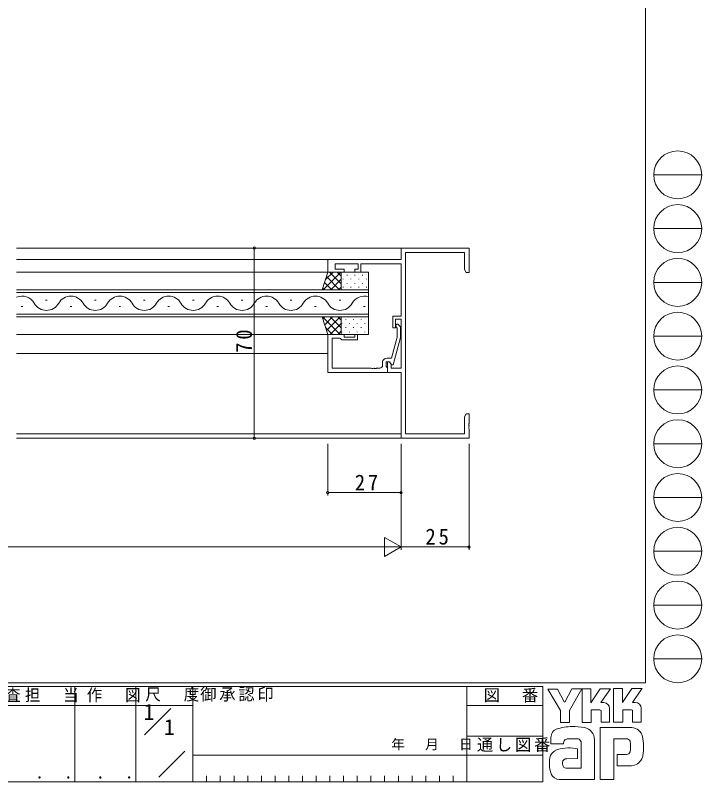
# Model space of a CAD drawing. Units: millimetres, scale not verified. Extents: x -594 to 199, y -420 to 144.
# Drawn here: x -53.2 to 199.4, y -420 to -137.9 of the extents above; entities that cross this region are included whole.
import ezdxf
from ezdxf.enums import TextEntityAlignment as Align

# ---------------------------------------------------------------- set-up
doc = ezdxf.new("R2010")
doc.units = ezdxf.units.MM
doc.header["$LTSCALE"] = 2
for name, color, linetype, lineweight in [('0-1_YKK_ZWAK', 7, 'Continuous', 9), ('0-3_YKK_11', 7, 'Continuous', 9), ('0-4_YKK_12', 2, 'Continuous', 9), ('0-5_YKK_13', 4, 'Continuous', 9), ('0-7_YKK_D', 6, 'Continuous', 9)]:
    doc.layers.add(name, color=color, linetype=linetype, lineweight=lineweight)
doc.layers.add('0-2_USER1', color=7, linetype='Continuous')
doc.styles.add('ＭＳ ゴシック', font='')
doc.styles.get('ＭＳ ゴシック').set_extended_font_data('MS Gothic')

msp = doc.modelspace()

# ---------------------------------------------------------------- linework, layer by layer
at = {"layer": '0-1_YKK_ZWAK'}
for p, q in [((178.8, 141.4), (178.8, -383.6)), ((181.776, -196.616), (199.416, -196.616)), ((181.776, -216.412), (199.416, -216.412)), ((181.776, -236.208), (199.416, -236.208)), ((181.776, -256.004), (199.416, -256.004)), ((181.776, -275.8), (199.416, -275.8)), ((181.776, -295.596), (199.416, -295.596)), ((181.776, -315.392), (199.416, -315.392)), ((181.776, -335.188), (199.416, -335.188)), ((181.776, -354.984), (199.416, -354.984)), ((181.776, -374.78), (199.416, -374.78)), ((178.8, -383.6), (-591.2, -383.6)), ((141, -385), (-591.2, -385)), ((-31.2, -385), (-31.2, -420)), ((-8.8, -385), (-8.8, -420)), ((12.2, -385), (12.2, -420)), ((113, -385), (113, -420)), ((141, -385), (141, -420)), ((142.837, -385.906), (146.351, -385.906)), ((147.432, -393.799), (142.837, -385.906)), ((151.636, -385.798), (149.081, -390.771)), ((155.46, -398.231), (155.46, -385.825)), ((166.974, -385.717), (170.245, -385.717)), ((166.974, -398.123), (166.974, -385.717)), ((173.678, -385.717), (177.462, -385.717)), ((177.083, -386.365), (173.961, -390.825)), ((177.462, -385.717), (177.083, -386.365)), ((-7.816, -391.999), (-76, -391.999)), ((-7.816, -391.999), (12.2, -391.999)), ((113, -392), (141, -392)), ((163.379, -390.906), (162.34, -390.906)), ((175.001, -390.825), (173.961, -390.825)), ((-5.63, -402.736), (4.064, -393.043)), ((161.974, -393.582), (158.784, -393.582)), ((165.542, -393.069), (165.542, -398.15)), ((170.38, -393.555), (170.38, -398.123)), ((173.569, -393.555), (170.38, -393.555)), ((174.002, -393.717), (173.569, -393.555)), ((174.002, -398.096), (174.002, -393.717)), ((177.164, -393.069), (177.164, -398.096)), ((173.624, -400.096), (162.028, -400.096)), ((162.028, -400.096), (162.028, -419.206)), ((170.38, -398.123), (166.974, -398.123)), ((174.002, -398.046), (174.052, -398.096)), ((177.164, -398.096), (174.002, -398.096)), ((113, -403.199), (141, -403.199)), ((143.918, -406.07), (143.918, -404.141)), ((148.567, -406.07), (143.918, -406.07)), ((153.946, -404.205), (150.248, -404.275)), ((155.027, -415.071), (155.027, -405.34)), ((159.92, -404.583), (159.92, -419.179)), ((167.055, -404.259), (171.704, -404.259)), ((167.055, -419.206), (167.055, -404.259)), ((173.173, -405.756), (173.191, -408.391)), ((-0.328, -418.345), (9.196, -408.821)), ((12.2, -410.2), (113, -410.2)), ((141, -410.199), (113, -410.199)), ((153.676, -411.53), (149.681, -411.535)), ((168.272, -409.989), (168.272, -414.125)), ((171.813, -409.989), (168.272, -409.989)), ((168.272, -414.125), (173.596, -414.125)), ((173.596, -414.125), (174.678, -413.882)), ((149.405, -415.071), (155.027, -415.071)), ((154.595, -415.071), (154.946, -415.071)), ((155.027, -415.07), (155.028, -415.071)), ((-591.2, -420), (141, -420)), ((17.24, -417.9), (17.24, -420)), ((22.28, -417.9), (22.28, -420)), ((27.32, -417.9), (27.32, -420)), ((32.36, -417.9), (32.36, -420)), ((37.4, -417.9), (37.4, -420)), ((42.44, -417.9), (42.44, -420)), ((47.48, -417.9), (47.48, -420)), ((52.52, -417.9), (52.52, -420)), ((57.56, -417.9), (57.56, -420)), ((62.6, -417.9), (62.6, -420)), ((67.64, -417.9), (67.64, -420)), ((72.68, -417.9), (72.68, -420)), ((77.72, -417.9), (77.72, -420)), ((82.76, -417.9), (82.76, -420)), ((87.8, -417.9), (87.8, -420)), ((92.84, -417.9), (92.84, -420)), ((97.88, -417.9), (97.88, -420)), ((102.92, -417.9), (102.92, -420)), ((107.96, -417.9), (107.96, -420)), ((148.567, -419.26), (147.08, -419.26)), ((159.595, -419.233), (148.567, -419.26)), ((159.92, -419.179), (159.595, -419.233))]:
    msp.add_line(p, q, dxfattribs=at)
for points in [[(146.351, -385.906), (148.864, -390.609), (149.081, -390.771)], [(151.636, -385.798), (155.262, -385.798), (150.729, -393.826)], [(155.46, -385.825), (158.676, -385.825), (158.676, -390.923), (162.055, -385.771)], [(162.055, -385.771), (165.88, -385.771), (162.34, -390.906)], [(170.245, -385.717), (170.245, -390.908), (173.678, -385.717)], [(150.729, -393.826), (150.729, -398.258), (147.432, -398.258), (147.432, -393.799)], [(158.784, -393.582), (158.784, -398.231), (155.46, -398.231)], [(165.542, -398.15), (162.406, -398.15), (162.406, -393.744), (161.974, -393.582)], [(152.973, -407.773), (153.676, -407.935), (153.676, -411.53)], [(162.028, -419.206), (166.271, -419.206), (167.055, -419.206)]]:
    msp.add_lwpolyline(points, dxfattribs=at)
for centre in [(190.596, -196.616), (190.596, -216.412), (190.596, -236.208), (190.596, -256.004), (190.596, -275.8), (190.596, -295.596), (190.596, -315.392), (190.596, -335.188), (190.596, -354.984), (190.596, -374.78)]:
    msp.add_circle(centre, 8.82, dxfattribs=at)
for centre, radius, start, end in [((163.379, -393.069), 2.163, 0.00165, 89.99603), ((175, -392.988), 2.163, 0.00165, 89.99603), ((151.722, -417.401), 17.68, 89.89165, 109.30847), ((152.241, -420.463), 20.748, 78.78009, 91.46938), ((155.53, -404.496), 4.449, 40.66422, 80.31693), ((173.472, -404.44), 4.341, 14.44571, 87.08746), ((148.959, -404.166), 5.037, 158.41083, 179.71774), ((146.606, -403.055), 2.444, 109.02126, 161.51263), ((155.309, -404.485), 4.612, 358.78058, 38.76563), ((157.166, -407.187), 20.86, 350.99026, 10.67624), ((150.675, -406.007), 2.109, 138.46381, 181.71359), ((150.115, -405.971), 1.701, 85.50551, 126.78038), ((153.456, -405.754), 1.625, 14.75519, 72.44994), ((171.865, -405.479), 1.229, 16.43123, 96.91661), ((169.531, -406.208), 3.673, 4.93422, 17.03551), ((147.427, -411.927), 3.908, 121.8271, 169.08475), ((150.52, -420.854), 13.309, 79.38097, 112.05824), ((169.51, -408.041), 3.697, 343.6902, 354.75362), ((154.449, -413.395), 11.082, 168.76372, 199.80078), ((149.69, -412.979), 1.445, 90.33952, 178.03638), ((171.814, -408.684), 1.306, 269.95467, 342.90144), ((173.535, -409.745), 4.291, 285.4429, 349.90448), ((150.582, -413.328), 2.369, 171.08202, 216.71922), ((147.44, -415.443), 3.823, 207.31435, 263.59464), ((149.65, -413.565), 1.526, 230.97279, 260.7549)]:
    msp.add_arc(centre, radius, start, end, dxfattribs=at)
at = {"layer": '0-3_YKK_11'}
for p, q in [((88.8, -223.6), (113.8, -223.6)), ((88.8, -227.8), (88.8, -223.6)), ((112.17, -225.23), (90.43, -225.23)), ((90.43, -225.23), (90.43, -291.97)), ((112.17, -231.509), (112.17, -225.23)), ((113.8, -223.6), (113.8, -232.6)), ((61.8, -227.8), (88.8, -227.8)), ((61.8, -232.4), (61.8, -227.8)), ((64.5, -229.43), (64.5, -231.4)), ((73, -229.43), (64.5, -229.43)), ((73, -231.4), (73, -229.43)), ((74, -229.43), (74, -232.4)), ((88.8, -229.43), (74, -229.43)), ((88.8, -248.7), (88.8, -229.43)), ((67.8, -232.4), (61.8, -232.4)), ((64.5, -231.4), (67.8, -231.4)), ((67.8, -231.4), (67.8, -232.4)), ((71.8, -231.4), (73, -231.4)), ((71.8, -232.4), (71.8, -231.4)), ((74, -232.4), (71.8, -232.4)), ((112.8, -232.6), (112.17, -231.509)), ((113.8, -232.6), (112.8, -232.6)), ((85.8, -248.7), (88.8, -248.7)), ((85.8, -252.9), (85.8, -248.7)), ((86.8, -249.7), (86.8, -252.9)), ((88.8, -249.7), (86.8, -249.7)), ((88.8, -267.77), (88.8, -249.7)), ((86.8, -252.9), (85.8, -252.9)), ((87.4, -253.049), (86.976, -252.624)), ((87.4, -256.339), (87.4, -253.049)), ((87.824, -251.776), (88.6, -252.551)), ((88.6, -252.551), (88.6, -256.497)), ((61.8, -255.4), (67.8, -255.4)), ((61.8, -269.4), (61.8, -255.4)), ((63.43, -256.7), (63.43, -267.77)), ((66.3, -256.7), (63.43, -256.7)), ((66.5, -256.9), (66.3, -256.7)), ((67.8, -255.4), (67.8, -256.4)), ((67.8, -256.4), (71.8, -256.4)), ((71.8, -255.4), (72.8, -255.4)), ((71.8, -256.4), (71.8, -255.4)), ((72.8, -255.4), (72.8, -257.4)), ((85.32, -264.1), (87.4, -256.339)), ((88.6, -256.497), (85.893, -266.6)), ((67, -257.4), (66.5, -256.9)), ((72.8, -257.4), (67, -257.4)), ((83.5, -264.1), (85.32, -264.1)), ((63.43, -267.77), (77.842, -267.77)), ((77.842, -267.77), (78.025, -267.89)), ((78.025, -267.89), (78.575, -267.89)), ((78.575, -267.89), (78.758, -267.77)), ((78.758, -267.77), (78.842, -267.77)), ((78.842, -267.77), (79.025, -267.89)), ((79.025, -267.89), (79.575, -267.89)), ((79.575, -267.89), (79.758, -267.77)), ((79.758, -267.77), (81, -267.77)), ((82, -266.77), (82, -265.6)), ((83.3, -265.4), (83.3, -267.2)), ((84.6, -265.4), (83.3, -265.4)), ((83.3, -267.2), (83.5, -267.4)), ((83.5, -267.4), (83.8, -267.7)), ((83.8, -265.4), (84.6, -265.4)), ((83.8, -269.4), (83.8, -265.4)), ((83.8, -267.7), (83.8, -269.4)), ((85.293, -266.6), (84.6, -265.4)), ((84.6, -265.4), (85.1, -266.266)), ((85.1, -266.266), (85.1, -267.77)), ((85.1, -267.77), (88.8, -267.77)), ((85.893, -266.6), (85.293, -266.6)), ((83.8, -269.4), (61.8, -269.4)), ((88.8, -269.4), (83.8, -269.4)), ((88.8, -293.6), (88.8, -269.4)), ((112.17, -285.691), (112.8, -284.6)), ((112.8, -284.6), (113.8, -284.6)), ((113.8, -284.6), (113.8, -288.142)), ((112.17, -291.97), (112.17, -285.691)), ((113.8, -288.142), (113.68, -288.325)), ((113.68, -288.325), (113.68, -288.875)), ((113.68, -288.875), (113.8, -289.058)), ((113.8, -289.142), (113.68, -289.325)), ((113.68, -289.325), (113.68, -289.875)), ((113.68, -289.875), (113.8, -290.058)), ((113.8, -289.058), (113.8, -289.142)), ((113.8, -290.058), (113.8, -293.6)), ((90.43, -291.97), (112.17, -291.97)), ((113.8, -293.6), (88.8, -293.6))]:
    msp.add_line(p, q, dxfattribs=at)
for centre, radius, start, end in [((87.4, -252.2), 0.6, 44.99998, 225), ((83.5, -265.6), 1.5, 90, 179.99998), ((81, -266.77), 1, 270, 359.99998)]:
    msp.add_arc(centre, radius, start, end, dxfattribs=at)
at = {"layer": '0-4_YKK_12'}
for p, q in [((88.8, -223.6), (-52.7, -223.6)), ((88.8, -223.6), (88.8, -227.5)), ((62.1, -227.8), (-52.7, -227.8)), ((88.8, -229.73), (88.8, -248.4)), ((62.3, -232.4), (-52.7, -232.4)), ((-52.7, -238.9), (76.8, -238.9)), ((76.8, -238.9), (76.8, -248.9)), ((76.8, -239.9), (-52.7, -239.9)), ((-51, -245.04), (-50.4, -245.04)), ((-42, -242.76), (-41.4, -242.76)), ((-33, -245.04), (-32.4, -245.04)), ((-24, -242.76), (-23.4, -242.76)), ((-15, -245.04), (-14.4, -245.04)), ((-6, -242.76), (-5.4, -242.76)), ((3, -245.04), (3.6, -245.04)), ((12, -242.76), (12.6, -242.76)), ((21, -245.04), (21.6, -245.04)), ((30, -242.76), (30.6, -242.76)), ((39, -245.04), (39.6, -245.04)), ((48, -242.76), (48.6, -242.76)), ((57, -245.04), (57.6, -245.04)), ((66, -242.76), (66.6, -242.76)), ((75, -245.04), (75.6, -245.04)), ((-52.7, -247.9), (76.8, -247.9)), ((76.8, -248.9), (-52.7, -248.9)), ((88.8, -250), (88.8, -267.47)), ((62.098, -255.4), (-52.7, -255.4)), ((61.8, -262.4), (-52.7, -262.4)), ((88.8, -269.7), (88.8, -293.6)), ((88.8, -291.97), (-52.7, -291.97)), ((88.8, -293.6), (-52.7, -293.6))]:
    msp.add_line(p, q, dxfattribs=at)
for centre, start, end in [((-50.7, -246.415), 29.20253, 112.82735), ((-32.7, -246.415), 29.20253, 150.79745), ((-14.7, -246.415), 29.20253, 150.79745), ((3.3, -246.415), 29.20253, 150.79745), ((21.3, -246.415), 29.20253, 150.79745), ((39.3, -246.415), 29.20253, 150.79745), ((57.3, -246.415), 29.20253, 150.79745), ((75.3, -246.415), 73.08415, 150.79745), ((-41.7, -241.385), 209.20253, 330.79745), ((-23.7, -241.385), 209.20253, 330.79745), ((-5.7, -241.385), 209.20253, 330.79745), ((12.3, -241.385), 209.20253, 330.79745), ((30.3, -241.385), 209.20253, 330.79745), ((48.3, -241.385), 209.20253, 330.79745), ((66.3, -241.385), 209.20253, 330.79745)]:
    msp.add_arc(centre, 5.155, start, end, dxfattribs=at)
at = {"layer": '0-5_YKK_13'}
for p, q in [((59.8, -238.9), (61.8, -232.4)), ((66.652, -232.4), (60.152, -238.9)), ((63.823, -232.4), (60.901, -235.323)), ((66.172, -238.9), (61.299, -234.027)), ((61.8, -232.4), (66.8, -232.4)), ((66.8, -236.7), (62.5, -232.4)), ((66.8, -233.871), (65.329, -232.4)), ((66.8, -232.4), (66.8, -238.9)), ((76.8, -232.4), (66.8, -232.4)), ((66.8, -232.4), (66.8, -238.9)), ((68.951, -233.442), (68.951, -233.642)), ((71.781, -233.442), (71.781, -233.642)), ((74.611, -233.442), (74.611, -233.642)), ((76.8, -238.9), (76.8, -232.4)), ((63.344, -238.9), (60.634, -236.19)), ((66.8, -235.08), (62.98, -238.9)), ((67.536, -234.857), (67.536, -235.057)), ((68.951, -236.472), (68.951, -236.672)), ((70.366, -234.857), (70.366, -235.057)), ((71.781, -236.472), (71.781, -236.672)), ((73.196, -234.857), (73.196, -235.057)), ((74.611, -236.472), (74.611, -236.672)), ((76.026, -234.857), (76.026, -235.057)), ((66.8, -238.9), (59.8, -238.9)), ((60.515, -238.9), (59.968, -238.353)), ((66.8, -237.909), (65.809, -238.9)), ((66.8, -238.9), (76.8, -238.9)), ((67.536, -237.887), (67.536, -238.087)), ((70.366, -237.887), (70.366, -238.087)), ((73.196, -237.887), (73.196, -238.087)), ((76.026, -237.887), (76.026, -238.087)), ((59.8, -248.9), (61.8, -255.4)), ((66.8, -248.9), (59.8, -248.9)), ((66.388, -255.4), (59.888, -248.9)), ((60.779, -248.9), (60.03, -249.649)), ((63.608, -248.9), (60.696, -251.812)), ((66.436, -248.9), (61.361, -253.975)), ((66.8, -252.984), (62.716, -248.9)), ((66.8, -250.155), (65.545, -248.9)), ((66.8, -255.4), (66.8, -248.9)), ((66.8, -248.9), (76.8, -248.9)), ((66.8, -255.4), (66.8, -248.9)), ((68.415, -249.705), (68.415, -249.905)), ((71.245, -249.705), (71.245, -249.905)), ((74.075, -249.705), (74.075, -249.905)), ((76.8, -248.9), (76.8, -255.4)), ((63.559, -255.4), (61.018, -252.859)), ((66.8, -251.365), (62.765, -255.4)), ((67, -251.32), (67, -251.52)), ((68.415, -252.735), (68.415, -252.935)), ((69.83, -251.32), (69.83, -251.52)), ((71.245, -252.735), (71.245, -252.935)), ((72.66, -251.32), (72.66, -251.52)), ((74.075, -252.735), (74.075, -252.935)), ((75.49, -251.32), (75.49, -251.52)), ((61.8, -255.4), (66.8, -255.4)), ((66.8, -254.193), (65.593, -255.4)), ((76.8, -255.4), (66.8, -255.4)), ((67, -254.35), (67, -254.55)), ((69.83, -254.35), (69.83, -254.55)), ((72.66, -254.35), (72.66, -254.55)), ((75.49, -254.35), (75.49, -254.55))]:
    msp.add_line(p, q, dxfattribs=at)
at = {"layer": '0-7_YKK_D'}
for p, q in [((52.8, -223.6), (33.8, -223.6)), ((34.8, -223.6), (34.8, -293.6)), ((52.8, -293.6), (33.8, -293.6)), ((61.8, -295.6), (61.8, -314.6)), ((88.8, -295.6), (88.8, -314.6)), ((88.8, -295.6), (88.8, -334.6)), ((88.8, -295.6), (88.8, -334.6)), ((113.8, -295.6), (113.8, -334.6)), ((61.8, -313.6), (88.8, -313.6)), ((82.738, -330.1), (82.738, -337.1)), ((88.8, -333.6), (82.738, -330.1)), ((81.8, -333.6), (-204.2, -333.6)), ((88.8, -333.6), (76.676, -333.6)), ((88.8, -333.6), (82.738, -337.1)), ((88.8, -333.6), (113.8, -333.6))]:
    msp.add_line(p, q, dxfattribs=at)
for centre in [(34.8, -223.6), (34.8, -293.6), (61.8, -313.6), (88.8, -313.6), (113.8, -333.6)]:
    msp.add_circle(centre, 0.425, dxfattribs=at)

# ---------------------------------------------------------------- texts
at = {"layer": '0-1_YKK_ZWAK', "color": 4, "style": 'ＭＳ ゴシック'}
msp.add_text('年   月   日', height=3.666, dxfattribs=at).set_placement((85.176, -409.169), align=Align.BOTTOM_LEFT)
at = {"layer": '0-1_YKK_ZWAK', "char_height": 4.399, "attachment_point": 7, "style": 'ＭＳ ゴシック'}
for s, insert in [('\\T1.24;\\W0.95;照\\~\\~査', (-71.011, -390.78)), ('\\T1.24;\\W0.95;担\\~\\~当', (-49.645, -390.78)), ('\\T1.24;\\W0.95;作\\~\\~図', (-26.88, -390.762)), ('\\T1.24;\\W0.95;尺\\~\\~度', (-5.288, -390.537)), ('\\T1.17;御承認印', (14.867, -390.533)), ('\\T1.17;図\u3000番', (119.198, -390.862)), ('\\T1.17;通し図番', (116.679, -409.085)), ('\\T1.24;\\W0.95;\\~．\\~．', (-49.145, -418.946)), ('\\T1.24;\\W0.95;\\~．\\~．', (-26.745, -418.946))]:
    msp.add_mtext(s, dxfattribs=dict(at, insert=insert))
at = {"layer": '0-2_USER1', "style": 'ＭＳ ゴシック'}
for p in [(-6, -398.999), (1.533, -404.599)]:
    msp.add_text('1', height=5.865, dxfattribs=at).set_placement(p, align=Align.BOTTOM_LEFT)
at = {"layer": '0-7_YKK_D', "color": 7, "insert": (34, -262.12), "char_height": 5.865, "attachment_point": 7, "rotation": 90, "style": 'ＭＳ ゴシック'}
msp.add_mtext('\\T1.27;\\W0.95;70', dxfattribs=at)
at = {"layer": '0-7_YKK_D', "color": 7, "char_height": 5.865, "attachment_point": 7, "style": 'ＭＳ ゴシック'}
for s, insert in [('\\T1.27;\\W0.95;27', (71.78, -312.8)), ('\\T1.27;\\W0.95;25', (97.78, -332.8))]:
    msp.add_mtext(s, dxfattribs=dict(at, insert=insert))

doc.saveas('drawing.dxf')
